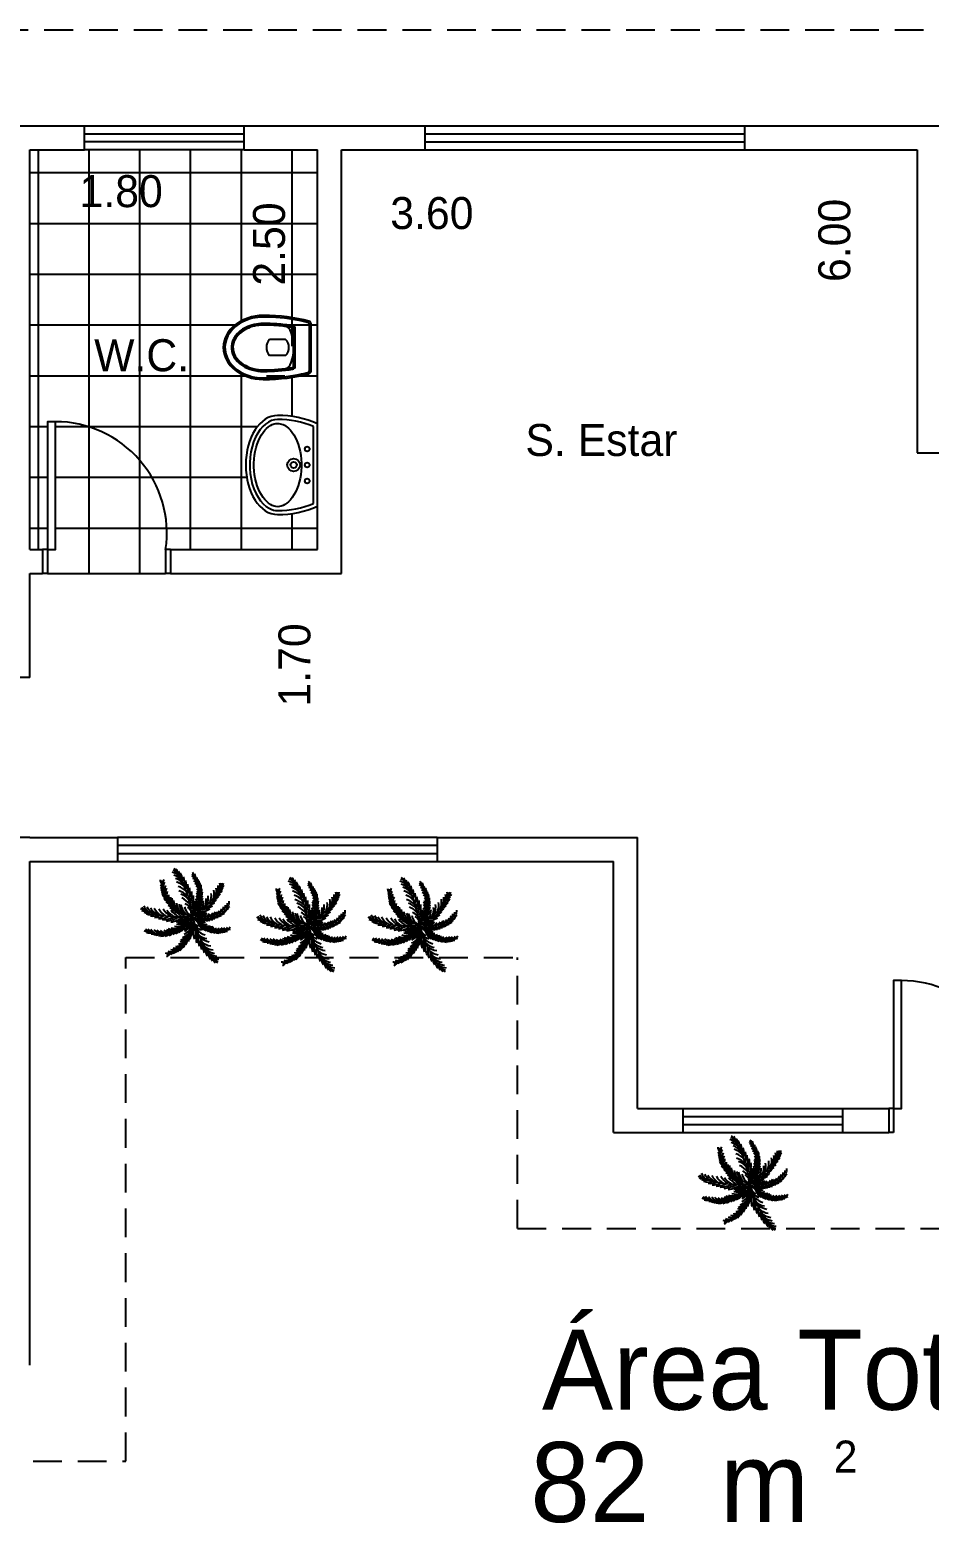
# Model space of a CAD drawing. Extents: x 0 to 18.2, y -0.8 to 9.
# Drawn here: x 3.9 to 9.53, y -0.39 to 8.95 of the extents above; entities that cross this region are included whole.
import ezdxf

# ---------------------------------------------------------------- set-up
doc = ezdxf.new("R2010")
doc.units = 0
doc.linetypes.add('ACAD_ISO02W100', pattern=[15, 12, -3])
doc.layers.get('0').update_dxf_attribs({"linetype": 'CONTINUOUS'})
doc.layers.get('DEFPOINTS').update_dxf_attribs({"linetype": 'CONTINUOUS'})
for name, color, linetype in [('BLOCO', 5, 'CONTINUOUS'), ('BLOCOS', 5, 'CONTINUOUS'), ('HACHURA', 1, 'CONTINUOUS'), ('PAREDE', 7, 'CONTINUOUS'), ('PONTILHADO', 8, 'ACAD_ISO02W100'), ('VEGETACAO', 3, 'CONTINUOUS')]:
    doc.layers.add(name, color=color, linetype=linetype)
doc.styles.add('PADRÃO', font='', dxfattribs={"height": 0.2})
doc.styles.get('PADRÃO').set_extended_font_data('AvantGarde Bk BT')
doc.dimstyles.new('PADRÃOS', dxfattribs={"dimtxt": 0.15, "dimasz": 0.1, "dimexe": 1.25, "dimexo": 0.625, "dimgap": 0.1, "dimtad": 0, "dimjust": 1, "dimzin": 1, "dimdsep": 46, "dimtxsty": 'PADRÃO', "dimcen": 2.5, "dimse1": 1, "dimse2": 1, "dimsd1": 1, "dimsd2": 1, "dimclrt": 1, "dimadec": 0, "dimazin": 0, "dimtfac": 1, "dimtdec": 4, "dimtmove": 0, "dimatfit": 3, "dimfxl": 1, "dimtolj": 1, "dimtzin": 0, "dimarcsym": 0})

# ---------------------------------------------------------------- blocks, each defined once
blk = doc.blocks.new('P80E15')
at = {"layer": 'BLOCO', "ltscale": 0.015}
for p, q in [((0.03000000000000114, 0.1500000000000057), (0, 0.1500000000000057)), ((0, 0.1500000000000057), (0, 0)), ((0.03000000000000114, 0.1500000000000057), (0.03000000000000114, 0)), ((0.8000000000000114, 0.1500000000000341), (0.7700000000000102, 0.1500000000000341)), ((0.7700000000000102, 0.1500000000000057), (0.7700000000000102, 0)), ((0.8000000000000114, 0.1500000000000057), (0.8000000000000114, 0)), ((0.03000000000000114, 2.842170943040401e-14), (0, 0)), ((0.8000000000000114, 2.842170943040401e-14), (0.7700000000000102, 5.684341886080801e-14))]:
    blk.add_line(p, q, dxfattribs=at)
at = {"layer": 'BLOCO'}
blk.add_lwpolyline([(0.03000000000000114, 0.1500000000000057), (0.0800000000000125, 0.1500000000000057), (0.0800000000000125, 0.950000000000017), (0.03000000000000114, 0.950000000000017)], close=True, dxfattribs=at)
at = {"layer": 'BLOCO', "ltscale": 0.015}
blk.add_arc((0.0800000000000125, 0.2524375000000134), 0.6975625000000036, 351.555539587714, 90.00000000000041, dxfattribs=at)
blk = doc.blocks.new('VASOSAN')
at = {"layer": 'BLOCOS'}
for p, q in [((-0.04999870165021036, 0.1999637913173729), (-0.04999870165021036, 0.300036208682684)), ((0.05000129834978395, 0.2000000000000171), (0.05000129834978395, 0.3000000000000398)), ((-0.1156907586723577, 0.1400000000000148), (0.1156608751354042, 0.1400000000000148)), ((-0.1156899891503542, 0.1500000000000057), (0.1156563640565906, 0.1500000000000057)), ((-0.1449592708755176, 0.04000000000002046), (0.1449618675667352, 0.04000000000002046)), ((-0.144958964094414, 0.05000000000001137), (0.144958964094414, 0.05000000000001137))]:
    blk.add_line(p, q, dxfattribs=at)
for centre, radius, start, end in [((-1.681254687468936e-05, 0.2500000000000284), 0.07072348561596478, 44.98962509969003, 134.9688828081831), ((-1.681254687468936e-05, 0.2500000000000284), 0.07072348561596478, 225.0311171918169, 315.01037490031), ((-0.1156907586724003, 0.1599999999999966), 0.02, 189.3867869031125, 270.0000000001221), ((-0.1156899891503826, 0.1599999999999113), 0.01, 189.3843767903272, 270.0000000002443), ((0.1156563640566048, 0.1599999999999397), 0.01, 269.9999999999185, 350.5758748885445), ((0.1156608751354185, 0.1600000000000534), 0.02, 269.9999999999593, 350.5771305827586), ((-0.1449592708755176, 0.06000000000784667), 0.02, 195.5363314444965, 269.9999999879495), ((-0.1449589640944282, 0.0600000000000307), 0.01, 195.5346797106506, 270), ((0.1449589640941156, 0.06000000000059913), 0.01, 270.0000000017912, 344.483103753554), ((0.1449618675666784, 0.06000000000008754), 0.02, 270.0000000001221, 344.463668535786)]:
    blk.add_arc(centre, radius, start, end, dxfattribs=at)
for centre, major_axis, ratio, start_param, end_param in [((1.298349786793551e-06, 0.3400000000000034), (0, 0.25), 0.8000000000000114, 4.71238898038469, 7.853981633974483), ((1.298349786793551e-06, 0.3400000000000034), (0, 0.5), 0.4000000000000057, 1.570796326794897, 2.178171401941273), ((1.298349786793551e-06, 0.3400000000000034), (0, 0.5), 0.4000000000000057, 4.10501390519934, 4.71238898038469), ((3.162615456631102e-06, 0.2000000000000171), (-0.1315416254084454, 0), 0.380107846735427, 0, 3.141592653589793)]:
    blk.add_ellipse(centre, major_axis=major_axis, ratio=ratio, start_param=start_param, end_param=end_param, dxfattribs=at)
for points, knots in [([(0.1900012983497845, 0.3400000000000034), (0.1900012983497845, 0.3848761319792686), (0.1797393390216371, 0.4296688513161939), (0.1275724019719462, 0.5345347987748141), (0.06728061332151469, 0.5774883381547511), (-0.05557463358574921, 0.5822833263597715), (-0.1176873313140447, 0.5442092108278018), (-0.1772271428546759, 0.4396819034496957), (-0.1899987016502109, 0.3899119131999385), (-0.1899987016502109, 0.3400000000000034)], [4.71238898038469, 4.71238898038469, 4.71238898038469, 4.71238898038469, 5.268704666077937, 5.268704666077937, 6.251971787216637, 6.251971787216637, 7.235238908355337, 7.235238908355337, 7.853981633974483, 7.853981633974483, 7.853981633974483, 7.853981633974483]), ([(0.1500012983497925, 0.3400000000000034), (0.1500012983497925, 0.3788440209133057), (0.1410350669412708, 0.4175642631073231), (0.09785548235792874, 0.5046356523495774), (0.05186252916044509, 0.5365242863162791), (-0.035906470330346, 0.5428969122828846), (-0.08268716521656927, 0.5186239494114204), (-0.136675398657502, 0.4336095243094746), (-0.1499987016502189, 0.3869668551708401), (-0.1499987016502189, 0.3400000000000034)], [4.71238898038469, 4.71238898038469, 4.71238898038469, 4.71238898038469, 5.267303564860582, 5.267303564860582, 6.225165062483076, 6.225165062483076, 7.18302656010557, 7.18302656010557, 7.853981633974483, 7.853981633974483, 7.853981633974483, 7.853981633974483]), ([(0.1400012983497874, 0.3400000000000034), (0.1400012983497874, 0.3772837390730786), (0.1313244408788421, 0.4146147677288923), (0.08614040026922964, 0.5057958350239744), (0.03502463044166859, 0.5349710805647021), (-0.04931088296146413, 0.5246485128546965), (-0.08846614740087944, 0.4978919085569657), (-0.1301770436703151, 0.4186244413023701), (-0.139998701650228, 0.3793231752999873), (-0.139998701650228, 0.3400000000000034)], [4.71238898038469, 4.71238898038469, 4.71238898038469, 4.71238898038469, 5.266984672173268, 5.266984672173268, 6.376176055750425, 6.376176055750425, 7.268653195712185, 7.268653195712185, 7.853981633974483, 7.853981633974483, 7.853981633974483, 7.853981633974483]), ([(-0.1899987016502109, 0.3400000000000034), (-0.1899987016502109, 0.2628456380244302), (-0.1826597402104682, 0.1857481592563204), (-0.1646350625580055, 0.0962993025843275), (-0.1598779088782436, 0.07633152029333701), (-0.1545936493339752, 0.05732178411361133)], [1.570796326794897, 1.570796326794897, 1.570796326794897, 1.570796326794897, 2.037455774227855, 2.037455774227855, 2.178171373096618, 2.178171373096618, 2.178171373096618, 2.178171373096618]), ([(0.1255213970934932, 0.158362586435743), (0.1304959230626253, 0.1883329397418549), (0.1342856674288981, 0.2197754344096836), (0.1388984311594896, 0.280892952358073), (0.1400012983497874, 0.3104504303007616), (0.1400012983497874, 0.3400000000000034)], [4.319424209334854, 4.319424209334854, 4.319424209334854, 4.319424209334854, 4.526146784234752, 4.526146784234752, 4.71238898038469, 4.71238898038469, 4.71238898038469, 4.71238898038469]), ([(0.1353910129756457, 0.1567256052765629), (0.1406375926198677, 0.1883393074453181), (0.1445703338030171, 0.2215366219332111), (0.1489940345178695, 0.2833246268364178), (0.1500012983497925, 0.3116621455754114), (0.1500012983497925, 0.3400000000000034)], [4.319414935773391, 4.319414935773391, 4.319414935773391, 4.319414935773391, 4.53527739023095, 4.53527739023095, 4.71238898038469, 4.71238898038469, 4.71238898038469, 4.71238898038469]), ([(0.1545944801337669, 0.0573247746568768), (0.1714080019636555, 0.1178830224408784), (0.1827947395838834, 0.188231392050767), (0.1891612343353728, 0.2873542333339003), (0.1900012983497845, 0.3136769834079587), (0.1900012983497845, 0.3400000000000034)], [4.105016649121983, 4.105016649121983, 4.105016649121983, 4.105016649121983, 4.553177186481221, 4.553177186481221, 4.71238898038469, 4.71238898038469, 4.71238898038469, 4.71238898038469])]:
    blk.add_open_spline(points, degree=3, knots=knots, dxfattribs=at)
for points in [[(-0.1499987016502189, 0.3400000000000034), (-0.1499987016502189, 0.2771333061211863), (-0.1449377691834997, 0.2142947379843179), (-0.1354229546785177, 0.1567380311504962)], [(-0.1399987016502138, 0.3400000000000034), (-0.1399987016502138, 0.2776703725988909), (-0.1349701841103865, 0.2153313553609451), (-0.1255561557510418, 0.1583694305881238)]]:
    blk.add_open_spline(points, degree=3, dxfattribs=at)
blk = doc.blocks.new('LAVAT')
at = {"layer": 'BLOCOS'}
for p, q in [((-0.2573623180961135, 0), (0.2573623180960993, 0)), ((-0.2410322495695425, 0.02500000000000568), (0.2410322495695283, 0.02500000000000568))]:
    blk.add_line(p, q, dxfattribs=at)
for centre, radius in [((-2.842170943040401e-14, 0.1500000000000057), 0.04), ((-2.842170943040401e-14, 0.1500000000000057), 0.02), ((-0.09999999999999432, 0.06499999999999773), 0.015), ((0, 0.06499999999999773), 0.015), ((0.09999999999999432, 0.06499999999999773), 0.015)]:
    blk.add_circle(centre, radius, dxfattribs=at)
for centre, radius, start, end in [((0.3099999999999739, 0.25), 0.6200000000000045, 180, 203.779994731564), ((0.3099999999999739, 0.25), 0.5951987399818819, 180.0000000000055, 202.2113997706397), ((-0.3099999999999739, 0.25), 0.5951987399818819, 337.7886002293573, 359.9999999999946), ((-0.3099999999999739, 0.25), 0.6200000000000045, 336.2200052684331, 7.016477563892661e-15)]:
    blk.add_arc(centre, radius, start, end, dxfattribs=at)
blk.add_ellipse((-2.842170943040401e-14, 0.25), major_axis=(0.3100000000000023, 0), ratio=0.645161290322576, start_param=0, end_param=3.141592653589793, dxfattribs=at)
for points, knots in [([(0.2849999999999824, 0.2500000000000284), (0.2849999999999682, 0.300317964642403), (0.2452497040517159, 0.3541887687748044), (0.1008916727811169, 0.4227595909021034), (3.167234224576987e-05, 0.4339558931305021), (-0.1743068501371283, 0.3989778962069579), (-0.2442601782461509, 0.3532994974840165), (-0.2803506487652356, 0.2860131679577762), (-0.2851229441039038, 0.2679846562883483), (-0.285198739981908, 0.2499999999999716)], [0, 0, 0, 0, 0.9361481793933827, 0.9361481793933827, 1.872296358786765, 1.872296358786765, 2.808444538180148, 2.808444538180148, 3.13938546545754, 3.13938546545754, 3.13938546545754, 3.13938546545754]), ([(0.2599999999999625, 0.2500000000000284), (0.2599999999999625, 0.2784978981889878), (0.242078010852012, 0.3126567214920613), (0.1643569005752425, 0.3704649949829673), (0.1030052039381815, 0.3920693254798095), (-0.02877373062847255, 0.4037223597623836), (-0.0976825814684048, 0.3936467971219031), (-0.2034406750199054, 0.3477822861136133), (-0.2396263539294523, 0.3143366745038918), (-0.2661732608932681, 0.2526194074667387), (-0.2627272874450739, 0.2240541362115209), (-0.2158391141528142, 0.162032776211305), (-0.168127663237712, 0.1314918993692231), (-0.04805875393354597, 0.09792981637818343), (0.02266607553652022, 0.095757041570522), (0.1477154277714732, 0.1225128520000851), (0.2007272141554637, 0.1503951910720218), (0.2508407150234859, 0.2045307616155014), (0.2599999999999767, 0.2286312563089723), (0.2599999999999625, 0.2500000000000284)], [0, 0, 0, 0, 0.718091798041799, 0.718091798041799, 1.436183596083598, 1.436183596083598, 2.154275394125397, 2.154275394125397, 2.872367192167196, 2.872367192167196, 3.590458990208995, 3.590458990208995, 4.308550788250794, 4.308550788250794, 5.026642586292593, 5.026642586292593, 5.744734384334392, 5.744734384334392, 6.283185307179586, 6.283185307179586, 6.283185307179586, 6.283185307179586])]:
    blk.add_open_spline(points, degree=3, knots=knots, dxfattribs=at)
blk = doc.blocks.new('WC')
at = {"layer": 'HACHURA', "ltscale": 0.015, "style": 'PADRÃO'}
blk.add_text('W.C.', height=0.2, dxfattribs=at).set_placement((-0.137135439593294, -0.09586776615662984))
blk = doc.blocks.new('ESTAR')
at = {"layer": 'HACHURA', "ltscale": 0.015, "style": 'PADRÃO'}
blk.add_text('S. Estar', height=0.2, dxfattribs=at).set_placement((-0.425116371214699, -0.06847717339962855))
blk = doc.blocks.new('*D14')
at = {"layer": 'DEFPOINTS', "color": 0, "linetype": 'ByBlock', "ltscale": 0.015}
for p in [(145.7243606179922, 152.8603041413802), (149.3243606179922, 152.8603041413802), (149.3243606179922, 152.4633312963074)]:
    blk.add_point(p, dxfattribs=at)
at = {"color": 1, "linetype": 'ByBlock', "ltscale": 0.015, "insert": (146.28905842019, 152.4633312963074), "char_height": 0.2, "attachment_point": 5, "style": 'PADRÃO'}
blk.add_mtext('\\A1;3.60', dxfattribs=at)
blk = doc.blocks.new('*D15')
at = {"layer": 'DEFPOINTS', "color": 0, "linetype": 'ByBlock', "ltscale": 0.015}
for p in [(149.3243606179922, 152.8603041413802), (148.8074578261126, 146.8654292317717), (149.1467762067441, 146.8654292317717)]:
    blk.add_point(p, dxfattribs=at)
at = {"color": 1, "linetype": 'ByBlock', "ltscale": 0.015, "insert": (148.8074578261126, 152.2938893062153), "char_height": 0.2, "attachment_point": 5, "rotation": 90, "style": 'PADRÃO'}
blk.add_mtext('\\A1;6.00', dxfattribs=at)
blk = doc.blocks.new('*D16')
at = {"layer": 'DEFPOINTS', "color": 0, "linetype": 'ByBlock', "ltscale": 0.015}
for p in [(152.4743606179922, 150.9654292317717), (145.7243606179922, 150.6815376248504), (145.7243606179922, 150.2103041413802)]:
    blk.add_point(p, dxfattribs=at)
at = {"color": 1, "linetype": 'ByBlock', "ltscale": 0.015, "insert": (151.90780842019, 150.6815376248504), "char_height": 0.2, "attachment_point": 5, "style": 'PADRÃO'}
blk.add_mtext('\\A1;6.75', dxfattribs=at)
blk = doc.blocks.new('*D17')
at = {"layer": 'DEFPOINTS', "color": 0, "linetype": 'ByBlock', "ltscale": 0.015}
for p in [(145.7243606179922, 150.2103041413802), (145.4306219390126, 148.5103041413801), (146.3221345363609, 148.5103041413801)]:
    blk.add_point(p, dxfattribs=at)
at = {"color": 1, "linetype": 'ByBlock', "ltscale": 0.015, "insert": (145.4306219390126, 149.6390816139076), "char_height": 0.2, "attachment_point": 5, "rotation": 90, "style": 'PADRÃO'}
blk.add_mtext('\\A1;1.70', dxfattribs=at)
blk = doc.blocks.new('*D20')
at = {"layer": 'DEFPOINTS', "color": 0, "linetype": 'ByBlock', "ltscale": 0.015}
for p in [(143.7743606179922, 152.8603041413802), (145.5743606179922, 152.8603041413802), (145.5743606179922, 152.600367932441)]:
    blk.add_point(p, dxfattribs=at)
at = {"color": 1, "linetype": 'ByBlock', "ltscale": 0.015, "insert": (144.3455831454647, 152.600367932441), "char_height": 0.2, "attachment_point": 5, "style": 'PADRÃO'}
blk.add_mtext('\\A1;1.80', dxfattribs=at)
blk = doc.blocks.new('*D21')
at = {"layer": 'DEFPOINTS', "color": 0, "linetype": 'ByBlock', "ltscale": 0.015}
for p in [(145.5743606179922, 152.8603041413802), (145.2714974047726, 150.3603041413802), (145.5743606179922, 150.3603041413802)]:
    blk.add_point(p, dxfattribs=at)
at = {"color": 1, "linetype": 'ByBlock', "ltscale": 0.015, "insert": (145.2714974047726, 152.2712244710505), "char_height": 0.2, "attachment_point": 5, "rotation": 90, "style": 'PADRÃO'}
blk.add_mtext('\\A1;2.50', dxfattribs=at)
blk = doc.blocks.new('*D24')
at = {"layer": 'DEFPOINTS', "color": 0, "linetype": 'ByBlock', "ltscale": 0.015}
for p in [(147.574360617992, 147.2239188910219), (147.574360617992, 146.8654292317717), (152.4538774425386, 146.8654292317717)]:
    blk.add_point(p, dxfattribs=at)
at = {"color": 1, "linetype": 'ByBlock', "ltscale": 0.015, "insert": (151.8895917282529, 147.2239188910219), "char_height": 0.2, "attachment_point": 5, "style": 'PADRÃO'}
blk.add_mtext('\\A1;4.88', dxfattribs=at)
blk = doc.blocks.new('COQUEIRO')
at = {"layer": 'VEGETACAO', "color": 3, "linetype": 'Continuous'}
blk.add_circle((0.04883211018758438, -0.1620300166650743), 0.009534254572329034, dxfattribs=at)
for centre, radius, start, end in [((-0.2591513023523628, 0.4815757376624283), 0.08918671365068746, 38.10062950818708, 73.55212492303362), ((-0.2841852408159706, 0.5118686947262212), 0.09562156997871912, 18.00467385581992, 51.19332734190737), ((-0.2845083389846348, 0.5128443909520932), 0.1110546992746349, 0.6625682080991496, 37.53141425300961), ((-0.2733695923895691, 0.4581182362043172), 0.1255305275127082, 185.1349449317238, 217.5258819229385), ((-0.2090492703468154, 0.4481160352073097), 0.1925444628439385, 198.1279775351032, 215.9464254303055), ((0.09396941381100454, 0.46349413918119), 0.4761165622014739, 182.966775972904, 259.2215796418998), ((-0.2150305028241402, 0.363383082283061), 0.1597586911227131, 147.451125019892, 171.1194915065101), ((-0.2354688073144171, 0.3333367512801892), 0.131203275473266, 143.0350989563252, 174.9902108447292), ((-0.2303098885485522, 0.3087805046796781), 0.1195382632464815, 146.9211398537625, 187.0150522419626), ((-0.2990069568350489, 0.3314659357569276), 0.21493089141796, 52.66291008750469, 75.78172621383375), ((-0.2965824267310122, 0.2666994103710643), 0.2457785115588357, 51.48217780651772, 73.93665760124978), ((-0.2629671195492502, 0.2781173833080608), 0.1940433416558446, 39.16249641293076, 73.12992841238737), ((-1.16752276250026, -0.1007026902499213), 1.167642340266159, 3.583450499292923, 33.67936677608967), ((-0.2704439165617156, 0.1703378409720564), 0.2598953285918711, 46.86086910506679, 72.97935821106569), ((-0.2535404710656817, 0.491646787172666), 0.104953262736619, 349.124998871366, 34.47980781475965), ((-0.267481508665588, 0.4438865068114062), 0.1491116937629963, 349.0828542607415, 34.11358921734301), ((-0.2979667905966306, 0.4095030526604866), 0.2038428167275608, 347.9477961351798, 21.00056632835507), ((-0.3323001749898165, 0.3727457305361348), 0.2612791928753549, 347.477097170258, 14.0082110079255), ((-0.32241068946343, 0.3333118774467643), 0.2755903367261464, 343.6235840503575, 11.74846255277715), ((0.7413426363891791, 1.469901461865295), 1.208478994181311, 231.9860707724936, 234.0506761213819), ((-0.04787651026563644, 0.3612609836722989), 0.1389206009762723, 46.92087029574611, 70.58923678236422), ((-0.31313847706849, 0.2642473531767031), 0.4140144019143251, 318.8187821603565, 35.07358582935218), ((-0.05466535554206153, 0.4696046712768585), 0.08940871770666214, 12.93374384380474, 47.46008499971289), ((-0.01777931151275958, 0.3516354394559151), 0.1140898047593618, 43.05015095752705, 75.00526284593107), ((-0.0081541657062143, 0.332053750710319), 0.1039463158665057, 31.02530956029359, 71.11922194849373), ((-0.05868593797712229, 0.4574007406790663), 0.1091569804458332, 0.5144798793177185, 32.90541687053246), ((-0.00892064507671897, 0.2962038976464179), 0.1130247489805709, 28.27713498775289, 66.76408061635362), ((-0.09737609144541715, 0.4160853132863345), 0.1674299676903813, 2.093936371950821, 19.91238426715303), ((0.02259018497208309, 0.4168545844412286), 0.06195008488968961, 335.9017531950281, 29.97291069614161), ((-0.02296819838425357, 0.3887756994203677), 0.1171683841783036, 343.087592942477, 17.28367533510898), ((0.01085877628340803, 0.3675227002319197), 0.09618628827427275, 332.731957817626, 19.96023849795439), ((-0.05130080053961983, 0.3495670839045069), 0.1679903606179867, 333.0523948482003, 10.22995275392844), ((0.1161432142111156, 0.3347257052290082), 0.2137204448337702, 348.056118682736, 10.51059847746805), ((0.1655691511076274, 0.3618055797222333), 0.1868964273199652, 349.236850963723, 12.35566709005208), ((0.3122676083844542, 0.421086561413663), 0.09656930371707387, 297.2365090843174, 334.1053551292348), ((0.2978138401654409, 0.3892027620179199), 0.07755366404407606, 334.6745703844096, 10.12606579925188), ((0.3116344929118444, 0.4204557393451616), 0.08314919128584272, 314.5786147320381, 347.7672682181257), ((-0.3182494759586714, 0.363798804703432), 0.07124259762314304, 188.0674511061146, 242.1386086072296), ((-0.2570885673430521, 0.3706522808682955), 0.1347436418050492, 200.7566864671472, 234.9527688597792), ((-0.2726651966444447, 0.3274317066536163), 0.1106142315154136, 198.0801233043018, 245.3084039846302), ((-0.2036422080903204, 0.3552183802575293), 0.1931889147106846, 207.8104090483278, 244.987966954056), ((-0.1664254359636654, 0.3621859609180582), 0.2371512294657189, 218.3341111856188, 247.2059292475152), ((-0.2042107190234628, 0.2768539776250059), 0.1299784613276565, 151.2762811859027, 189.7632268145033), ((-0.1488877831081563, 0.259632549031874), 0.1676804845412055, 166.1343254950545, 195.059947457768), ((-0.1284792881819836, 0.2376951679767068), 0.1659189049732646, 172.7380762622264, 203.0098116322509), ((-0.01484097904814341, 0.230650938479787), 0.2549108691091377, 180.5332152016707, 200.9944764799708), ((0.05188689164887172, 0.2390562662960996), 0.3049759055816325, 184.3338950699927, 203.7586873671324), ((-0.2191264160601758, 0.1843921906493868), 0.1850569335288676, 37.83107843026765, 75.04962835430943), ((-0.2631081993468225, 0.02216952869702382), 0.3041429385525204, 46.49379809426626, 70.64562847792507), ((-0.1900017865411368, 0.09216026624525497), 0.1814675983781475, 33.55015798989964, 73.07844098069964), ((-0.2528608363254303, -0.04099168249869578), 0.2889995544692544, 38.77469001539302, 63.7186173260026), ((-0.4400875445909289, 0.2768762952542367), 0.4150411928447608, 346.7496829229179, 9.447416817831682), ((-0.4682279090990402, 0.2693042739179639), 0.4662998293500211, 342.5955982758788, 3.647918913014595), ((-0.3445942154076445, 0.2244388740193948), 0.3634482762647658, 335.5765485014938, 3.990408277498095), ((-0.5083838731291319, 0.8691379470596381), 1.015341165448834, 300.1573913755112, 330.253307652308), ((-0.0515503320051689, 0.1355139351478591), 0.1237654596857602, 350.5918811066848, 35.28855728649211), ((-0.03758059004288405, 0.2547655490435226), 0.1458091169923527, 22.98041434448781, 51.90603630720172), ((-0.1640554108006338, 0.1330907158454586), 0.2651964396362022, 14.28167443512174, 33.70646673226349), ((-0.07438268720349406, 0.1544996480716812), 0.1605404711819739, 0.7498653825188025, 35.15916782869866), ((-0.03980240185351924, 0.2288060502615217), 0.144277308672404, 15.03055017000438, 45.30228554002982), ((-0.1138529517980853, 0.1630898191913595), 0.2216616253122936, 17.04588532228525, 37.50714660058549), ((-0.08715874891564646, 0.2896270765929607), 0.2341601750401111, 312.2403609866375, 341.2163651912117), ((-0.1097745863391975, 0.3259388824986225), 0.2566123592630572, 320.045450325439, 341.6769582999671), ((-0.01314906003171323, 0.2947890099619919), 0.1441514089909303, 317.5655117712288, 358.3889257383026), ((-0.08052219719193765, 0.3343965784124201), 0.2062184604049729, 330.8344325547409, 359.7062506166375), ((0.02186378609478545, 0.1839415965608815), 0.1577979116331717, 330.1240988661179, 9.652381856917902), ((-0.0610067253810751, 0.2135700905390188), 0.2644721204804525, 343.0677389704845, 7.219569354143373), ((0.1579006443297661, 0.3807247945411909), 0.2396437710662143, 280.1975249265757, 308.3224034289954), ((0.08226323694244009, 0.2424702999063904), 0.1609190726337979, 334.4050193064913, 11.62356923052775), ((0.1847214174472871, 0.4037557213863003), 0.2271992981524825, 284.0510380464763, 310.5821518841437), ((0.05137052185433255, 0.2769128737601854), 0.2259959379059749, 343.434809981285, 9.553299087283996), ((0.2266634332590076, 0.3913532388414858), 0.1772546232413572, 284.521737011398, 317.5745072045734), ((0.1380994231060289, 0.313024614140911), 0.1687333405702996, 335.7364372891507, 9.703869288605684), ((0.2652623664124025, 0.3810199954048095), 0.1296623424026055, 285.6567951369598, 330.6875300935613), ((0.3078287447363355, 0.3887568638659182), 0.09126370672749479, 285.6989397475842, 331.0537486909779), ((-0.5825927293487663, 0.1622294883556457), 0.09562156997871912, 230.2730935841306, 263.4617470702181), ((-0.5836131818716179, 0.1623521757649193), 0.1110546992746349, 243.9350066730283, 280.8038527179388), ((-0.547927791179232, 0.1437172387794696), 0.08918671365068746, 207.9142960030044, 243.3657914178509), ((-0.4087370229670935, 0.2126182973117317), 0.21493089141796, 205.6846947121926, 228.8035108385332), ((-0.1578492706657268, 1.149712082234092), 1.167642340266159, 247.7870541499483, 277.882970426745), ((-0.5566824390771057, 0.1362163317576695), 0.104953262736619, 246.9866131112783, 292.341422054672), ((-0.5126467771073404, 0.1593735635532276), 0.1491116937629963, 247.3528317086949, 292.3835666652964), ((-0.3447811670483087, 0.2231173282421572), 0.2457785115588357, 207.5297633247881, 229.9842431195203), ((-0.3492887450524957, 0.1879031162894442), 0.1940433416558446, 208.3364925136505, 242.3039245131072), ((-0.4850098482370111, 0.1960856119349224), 0.2038428167275608, 260.4658545976829, 293.5186247908582), ((-0.2451466731527798, 0.2166565699977987), 0.2598953285918711, 208.4870627149723, 234.6055518209712), ((-0.2487189267107563, 0.1635693812692871), 0.1850569335288676, 206.4167925717073, 243.6353424957703), ((-0.09847730243499164, 0.2389221758224132), 0.3041429385525204, 210.8207924481129, 234.9726228317718), ((-0.1993783283963051, 0.2785689565110054), 0.1657741203395699, 219.6514360639536, 260.4748500310274), ((-0.47602017218132, -0.04629620010899416), 0.4761165622014739, 289.6767243478291, 5.931528016824905), ((-0.1525380343743716, 0.1533611555033509), 0.1814675983781475, 208.3879799453383, 247.9162629361384), ((-0.1339376186355334, 0.3752553858706911), 0.2951042131525158, 236.3634035022893, 257.9949114768173), ((-0.1286887640607102, 0.3263406088939185), 0.2692842012961277, 236.8239966110445, 265.8000008156187), ((-0.0345395917290201, 0.2414353806056475), 0.2889995544692544, 217.7478036000354, 242.691730910645), ((-0.1174453883935325, 0.3138942766255504), 0.2754056617636556, 242.0965623962342, 270.9498009994334), ((-0.04450231074677724, 0.1949001459625102), 0.18462154185927, 182.8811939735576, 217.2904964197375), ((-0.04482453865032276, 0.5259020811940722), 0.510466232154438, 249.9962943474831, 268.3797262429742), ((-0.05172767593248118, 0.1615244082488552), 0.1423302786386242, 182.7518045157641, 227.4484806955715), ((0.05075451255647501, 0.2414335658430851), 0.3121011485396846, 220.1991117119653, 235.6262444771642), ((0.08885967061186939, 0.1947306358361836), 0.2562824221900242, 192.2085583250005, 217.6751360032528), ((0.1121827321916928, 0.197127228093013), 0.2590386131583442, 193.5623834342198, 222.6919600202115), ((-0.0327760467978262, 0.1269703399220354), 0.1474884404822185, 227.1388357726381, 254.0555366875753), ((0.06858336291588962, 0.1422395185638727), 0.1670096281125572, 191.491783210208, 237.4537861211284), ((-0.2359031357122685, -0.1245830733178046), 0.3121011485396846, 45.84017644887376, 61.26730921407274), ((-0.1403297785635029, -0.01996511196503903), 0.1474884404822185, 27.41088423846263, 54.32758515339996), ((-0.2729172670910511, 0.1763507895427558), 0.3016322525645709, 331.7283845727767, 1.229779129421799), ((-0.2860261122407888, 0.1353614565071091), 0.3164390317127545, 332.7885030246059, 358.0295547068819), ((0.3503848202325575, 0.2205411588413249), 0.4140144019143251, 212.1088337854314, 288.3636374544271), ((0.01810779655020589, 0.2754252997120368), 0.2751643754023952, 269.3624439008241, 294.6034955831002), ((-0.1828817118694328, 0.07206669151056744), 0.2252509679637776, 355.3484017820447, 24.47797836803445), ((-0.2515262114415844, 0.3813588012490037), 0.4438836801342939, 309.660635559282, 328.0440674547731), ((-0.165624735275065, 0.08292282475719404), 0.2228542801652384, 0.365225799003377, 25.83180347724923), ((0.03131261546712416, 0.1279197720153071), 0.1452257635761367, 272.5175741020759, 318.4795770129963), ((0.05508466812009694, 0.2811754538312634), 0.2622889152735399, 268.302325448995, 297.80372000564), ((-0.08818952108331324, 0.2750785582322841), 0.2394831841423092, 307.0905608028229, 335.9437994060235), ((-0.04601387962522629, 0.1016945526504607), 0.1282508178106248, 323.984825114681, 350.9015260296182), ((0.009452352853523749, 0.1892189890650435), 0.2252509679637776, 287.2794002029927, 316.4089767889845), ((0.06460040793836619, 0.3556251543563285), 0.3160419793606659, 272.1504893777101, 300.5643491537163), ((-0.1645537546977618, 0.1353255825523725), 0.2713923030779867, 342.414117325092, 357.8412500902909), ((0.02596817784936611, 0.1772654793313357), 0.2228542801652384, 292.2962242199514, 317.7628018982038), ((0.05139857735319886, 0.4692281110204881), 0.4054781124782792, 279.1695391520971, 300.2218597892328), ((-0.1061411074435394, 0.1810308504072005), 0.2513039604080473, 335.3486308916137, 0.2925582022209083), ((0.1173591127195568, 0.09108838610431391), 0.1237654596857602, 282.5228795276328, 327.2195557074401), ((0.06823401639031523, 0.4502888130663543), 0.3609053850824007, 283.3236237991361, 306.02135769405), ((0.1264432619421374, 0.1193594308679984), 0.1605404711819739, 292.6808638034668, 327.0901662496467), ((0.07309176205756707, 0.194546911185288), 0.2651964396362022, 306.2126728560698, 325.6374651532115), ((0.1196700618279838, 0.1591817435487748), 0.2216616253122936, 308.9768837432333, 329.4381450215336), ((0.2910287852479971, 0.1922443034209103), 0.2062184604049729, 262.7654309756891, 291.6372490375855), ((0.2082878117523226, 0.1150342479062552), 0.144277308672404, 306.9615485909524, 337.2332839609782), ((0.3160153577982872, 0.1708035606309188), 0.1679903606179867, 264.9833932691483, 302.1609511748765), ((0.2331985576686879, 0.1226688246872421), 0.1458091169923527, 314.9114127654364, 343.8370347281497), ((0.355887566115344, 0.1198484416296175), 0.09618628827427275, 264.6629562385741, 311.8912369189024), ((0.2823423866413268, 0.1115596728606398), 0.1130247489805709, 320.2081334087009, 358.6950790373016), ((0.3629685506576781, 0.1591652808665494), 0.1171683841783036, 275.0185913634251, 309.214673756057), ((0.3158842129609187, 0.1242382115175538), 0.1039463158665057, 322.9563079812417, 3.05022036944175), ((0.406031075536065, 0.1273909354105704), 0.06195008488968961, 267.8327516159746, 321.9039091170896), ((0.3605113034065059, 0.2383884561074829), 0.1674299676903813, 294.0249347928988, 311.843382688101), ((0.3304539666183874, 0.1404803863807693), 0.1140898047593618, 334.9811493784783, 6.936261266879096), ((0.3281419577695406, 0.1719946226766815), 0.1389206009762723, 338.8518687166942, 2.520235203312234), ((-1.39451288854139, -1.3002257873781), 1.389750843308508, 52.05868725992637, 54.12329260881464), ((-0.398930227660264, 0.2495263101879139), 0.4761165622014739, 251.035777551956, 327.2905812209517), ((-0.4214720645013639, -0.07450306777898774), 0.1597586911227131, 215.520126598944, 239.1884930855621), ((-0.4012335530147038, -0.1046843359759286), 0.131203275473266, 211.1041005353772, 243.0592124237812), ((-0.3765275327598356, -0.1090702512856545), 0.1195382632464815, 214.9901414328145, 255.0840538210146), ((-0.4558114086670582, 0.237040869720996), 0.2612791928753549, 267.4582099181125, 293.98932375578), ((-0.337163619202796, -0.09678399517789771), 0.1299784613276565, 219.3452827649546, 257.8322283935553), ((-0.4151986344747254, 0.2351879623156243), 0.2755903367261464, 269.7179583732609, 297.8428368756805), ((-0.383282834376109, 0.3617351822541615), 0.4150411928447608, 272.0190041082062, 294.7167380031201), ((-0.272553653189787, -0.04115833309493055), 0.1659189049732646, 240.8070778412784, 271.0788132113038), ((-0.3814560645169163, 0.3908191732740995), 0.4662998293500211, 277.8185020130234, 298.8708226501591), ((-0.2235764449957767, 0.06162551558530893), 0.2549108691091377, 248.6022167807227, 269.063478059023), ((-0.2064513424874459, 0.1266638821664081), 0.3049759055816325, 252.4028966490447, 271.8276889461865), ((-0.336949644305454, -0.09166077680501772), 0.1657741203395699, 287.7204376430056, 328.5438516100793), ((-0.3129085290513682, 0.2785719919935126), 0.3634482762647658, 277.4760126485399, 305.8898724245461), ((-0.2014909849749227, 0.02075809311437737), 0.18462154185927, 250.9501955526096, 285.3594979987894), ((-0.4021978629892882, 0.005155658137102392), 0.2951042131525158, 304.4324050813411, 326.0639130558693), ((-0.1732291046788514, 0.001590101771324015), 0.1423302786386242, 250.8208060948161, 295.5174822746235), ((-0.3548624438104664, -0.008244490078492817), 0.2692842012961277, 304.8929981900966, 333.8690023946875), ((-0.2515312978181097, 0.2178852201667816), 0.3016322525645709, 280.2366417966162, 309.7380363532612), ((-0.1515244138055376, 0.1444059340626218), 0.2562824221900242, 260.2775599040525, 285.7441375823049), ((-0.1450366515317452, 0.166936309039091), 0.2590386131583442, 261.6313850132718, 290.7609615992635), ((-0.3391175136893718, -0.002463325938823147), 0.2754056617636556, 310.1655639752861, 339.0188025784854), ((-0.1213961613439576, 0.0959255365574343), 0.1670096281125572, 259.56078478926, 305.5227877001803), ((-0.213966009869031, 0.2388808479299591), 0.3164390317127545, 283.4368662191561, 308.6779179014321), ((-0.5086600897439748, 0.1440850002889498), 0.510466232154438, 318.0652959265351, 336.448727822028), ((-0.1449100207691796, -0.0990164807502758), 0.1423302786386242, 289.4617528906892, 334.1584290705099), ((-0.226138064658242, 0.04773564890460946), 0.2590386131583442, 300.2723318091448, 329.4019083951367), ((-0.2171366684728593, 0.02608654447474024), 0.2562824221900242, 298.9185066999256, 324.385084378178), ((-0.1633312610346547, 0.007032970818901418), 0.1670096281125572, 298.2017315851331, 344.1637344960535), ((-0.2806380821405607, -0.2201167798305015), 0.2692842012961277, 343.5339449859696, 12.50994919054379), ((-0.2719500984016943, -0.2057695284602481), 0.2754056617636556, 348.8065107711593, 17.65974937435843), ((0.3065329215276709, -0.1806391785392343), 0.3016322525645709, 160.3740670711807, 189.8754616278257), ((1.149325184345779, 0.2277464539400889), 1.167642340266159, 192.2291329976968, 222.3250492744936), ((0.3846241692226986, -0.2174060905940358), 0.3634482762647658, 164.2222309998957, 192.6360907759019), ((0.1076640710247947, 0.089512267659277), 0.1452257635761367, 233.8766273062027, 279.8386302171232), ((0.1459411246082869, -0.006485079933813864), 0.1474884404822185, 216.0565667368666, 242.9732676518038), ((0.2247019135960873, 0.1113110259114727), 0.3121011485396846, 234.4858589472776, 249.9129917124766), ((0.1288671370248213, 0.1510418953571993), 0.2252509679637776, 248.6384534071196, 277.7680299931114), ((0.5135973238408642, -0.2431766107998037), 0.4662998293500211, 171.2412807742827, 192.2936014114185), ((0.2540326833966535, 0.03121864068001301), 0.2889995544692544, 227.4203725137969, 252.3642998244065), ((0.2707243153052534, 0.3684134033323083), 0.4438836801342939, 241.5916339802301, 259.9750658757212), ((0.2960797926134067, 0.001976953681694482), 0.2394831841423092, 200.3806124278978, 229.233851031097), ((0.1343030001595285, 0.1313922067533646), 0.2228542801652384, 253.6552774240783, 279.1218551023307), ((0.1518738730522191, 0.007013515655192037), 0.1237654596857602, 243.8819327317596, 288.578608911567), ((0.3097175900105587, -0.003193380921299394), 0.2341601750401111, 205.5304126117074, 234.5064168162866), ((0.23313968720357, 0.1772021060631737), 0.2394831841423092, 239.0215592237709, 267.8747978269701), ((0.1766227829818323, 0.02342281778611621), 0.1605404711819739, 254.0399170075937, 288.4492194537736), ((0.3509987021430963, 0.008026829932351376), 0.2566123592630572, 213.3355019505139, 234.9670099250419), ((0.2470203749757918, 0.1816796483268242), 0.2341601750401111, 244.1713594075856, 273.1473636121597), ((0.2933817774853029, -0.07556202629994502), 0.1441514089909303, 210.8555633963038, 251.6789773633775), ((0.1819012080319116, 0.1154645363999443), 0.2651964396362022, 267.5717260601967, 286.9965183573384), ((0.2722576698855494, 0.2162209612164183), 0.2566123592630572, 251.976448746387, 273.607956720915), ((0.196198973208114, 0.05875645053533773), 0.2216616253122936, 270.3359369473601, 290.7971982256604), ((0.3506884048779231, -0.02242212089687357), 0.2062184604049729, 224.1244841798159, 252.9963022417124), ((0.2794506187868553, 0.114953649711925), 0.1441514089909303, 249.4965101921768, 290.3199241592507), ((0.2378486583014752, -0.03106231534787085), 0.144277308672404, 268.3206017950793, 298.5923371651047), ((0.3568163637718644, -0.05477150078260351), 0.1679903606179867, 226.3424464732752, 263.5200043790034), ((0.2620731240734688, -0.04065435802896999), 0.1458091169923527, 276.2704659695632, 305.1960879322767), ((0.2935211353981462, -0.08001870438607384), 0.1130247489805709, 281.5671866128278, 320.0541322414286), ((0.327636758476233, -0.09106061170874469), 0.1039463158665057, 284.3153611853685, 324.4092735735686), ((0.3491590507384945, -0.08747217169887378), 0.1140898047593618, 296.3402025826019, 328.295314471006), ((0.3670318850793937, -0.061413501992714), 0.1389206009762723, 300.210921920821, 323.879288407439), ((-0.543341195361263, -0.1015741020317797), 0.1028200253626615, 238.6492783815953, 273.1756195375035), ((-0.5311406944843124, -0.09323780443234497), 0.1255305275127082, 253.2039465107758, 285.5948835019905), ((-0.4978393311037603, -0.03730778521667943), 0.1925444628439385, 266.1969791141552, 284.0154270093574), ((-0.4604089272416925, -0.1700972619542576), 0.07124259762314304, 256.1364526851665, 310.2076101862815), ((-0.4439234769319409, -0.1108026010958305), 0.1347436418050492, 268.8256880461993, 303.0217704388311), ((-0.4096482996109412, -0.1413944568004801), 0.1106142315154136, 266.1491248833538, 313.3774055636822), ((-0.3005258836580662, -0.05189656736974158), 0.1676804845412055, 234.2033270741065, 263.1289490368199), ((-0.4096447957699549, -0.06698832690088707), 0.1931889147106846, 275.8794106273798, 313.056968533108), ((-0.4022080813029785, -0.02986245201926963), 0.2371512294657189, 286.4031127646707, 315.2749308265672), ((-0.2109391713800814, -0.220282489936249), 0.1676804845412055, 272.8442738699796, 301.769895832693), ((-0.1957961389386238, -0.1944282074826909), 0.1659189049732646, 279.4480246371515, 309.7197600071769), ((-0.2867452941678774, -0.3002082675934439), 0.1931889147106846, 314.5203574232529, 351.6979153289811), ((-0.2217234311570078, -0.08356314540168697), 0.2549108691091377, 287.2431635765959, 307.7044248548961), ((-0.2489598764486711, -0.02206977737445825), 0.3049759055816325, 291.0438434449179, 310.4686357420595), ((-0.1789538736751322, -0.1016926439207957), 0.18462154185927, 289.5911423484827, 324.0004447946626), ((-0.3041194722026201, -0.2665664298700783), 0.2371512294657189, 325.0440595605439, 353.9158776224403), ((-0.2145585571991173, -0.2740856751393856), 0.1657741203395699, 326.3613844388787, 7.184798405952517), ((-0.3259781280667351, -0.2392082993207758), 0.2951042131525158, 343.0733518772143, 4.704859851742279), ((0.4869149765942655, -0.254892752109054), 0.4150411928447608, 175.3953654213217, 198.0930993162356), ((0.2119037967714394, -0.1098694825119004), 0.1814675983781475, 222.1958404883035, 261.7241234791035), ((0.2736582272489816, -0.02968443869289317), 0.3041429385525204, 235.1394805926701, 259.291310976329), ((0.3790589045186525, -0.3283766611404069), 0.2755903367261464, 172.2692665487613, 200.394145051181), ((0.2545621171975316, -0.196675240514093), 0.1850569335288676, 226.4767609286716, 263.6953108527134), ((0.3947638546286232, -0.3658757976037172), 0.2612791928753549, 176.1227796686618, 202.653893506329), ((0.3561412151366969, -0.1194689607237542), 0.09618628827427275, 226.022009442701, 273.2502901230293), ((0.3862229177116578, -0.09318121909647559), 0.1171683841783036, 236.377644567552, 270.5737269601839), ((0.4000168467392715, -0.1448892223458635), 0.06195008488968961, 229.1918048201016, 283.2629623212165), ((0.4337735823683122, -0.0297676255220729), 0.1674299676903813, 255.3839879970257, 273.2024358922279), ((-0.2912907817201269, -0.3134632349273296), 0.1597586911227131, 254.1610733948172, 277.8294398814352), ((-0.3652514618837781, -0.3965777135068045), 0.1255305275127082, 291.8448933066489, 324.2358302978636), ((-0.2566366688129218, -0.3243993565335508), 0.131203275473266, 249.7450473312502, 281.7001592196543), ((-0.2346006965455825, -0.3123977059732717), 0.1195382632464815, 253.6310882286877, 293.7250006168878), ((-0.3741654458937571, -0.3320975712803964), 0.1925444628439385, 304.8379259100283, 322.6563738052305), ((-0.2115265555078505, -0.2782209039718744), 0.1299784613276565, 257.9862295608277, 296.4731751894284), ((-0.2620107257299704, -0.4124430690416183), 0.07124259762314304, 294.7773994810397, 348.8485569821547), ((-0.2861601991262912, -0.3558353857034753), 0.1347436418050492, 307.4666348420723, 341.6627172347042), ((-0.2402860192633423, -0.3583271797843786), 0.1106142315154136, 304.7900716792269, 352.0183523595553), ((0.3031837877508483, -0.1750663591181656), 0.2598953285918711, 235.5065516034707, 261.6250407094696), ((0.3663461004517305, -0.4073765597796744), 0.2038428167275608, 176.5934786335836, 209.646248826759), ((0.3119937640229811, -0.2827451247026964), 0.1940433416558446, 227.8081789113347, 261.7756109107913), ((0.3413758736584445, -0.4459519678482273), 0.1491116937629963, 177.7285367591454, 222.7592717157469), ((0.3435107038493275, -0.2664037206352212), 0.2457785115588357, 240.1278603049216, 262.5823400996537), ((0.3347727495368762, -0.4952652080721656), 0.104953262736619, 177.7706813697698, 223.1254903131635), ((0.3556436235547853, -0.3300698294860318), 0.21493089141796, 241.3085925859086, 264.4274087122376), ((0.3685752256258059, -0.5115667374388515), 0.1110546992746349, 189.3082507065031, 226.1770967514135), ((0.3388059072211949, -0.4844651569121616), 0.08918671365068746, 226.746312006591, 262.1978074214375), ((0.368109128663713, -0.5106506974977414), 0.09562156997871912, 206.6503563542238, 239.8390098403113)]:
    blk.add_arc(centre, radius, start, end, dxfattribs=at)
blk = doc.blocks.new('AV5')
at = {"layer": 'VEGETACAO', "xscale": 0.5, "yscale": 0.5, "zscale": 0.5}
blk.add_blockref('COQUEIRO', (-0.0275459545662855, 0.09600643684128585), dxfattribs=at)
blk = doc.blocks.new('AREA')
at = {"layer": 'HACHURA', "ltscale": 0.1, "style": 'PADRÃO'}
for s, p in [('Área Total', (-2.498118662321986, 0.432649720527877)), ('m', (-1.383981738905476, -0.2692598737472736))]:
    blk.add_text(s, height=0.5, dxfattribs=at).set_placement(p)
at = {"layer": 'HACHURA', "ltscale": 0.015, "style": 'PADRÃO'}
blk.add_text('2', height=0.2, dxfattribs=at).set_placement((-0.6730096243244077, 0.03971876221811499))
blk.add_attdef('100', (-2.57025748884891, -0.2692836984217877), '', height=0.5, dxfattribs=at)

msp = doc.modelspace()

# ---------------------------------------------------------------- hatches: boundary and pattern name
at = {"layer": 'HACHURA', "ltscale": 0.015}
h = msp.add_hatch(dxfattribs=at)
h.set_pattern_fill('NET', color=256, scale=0.1, style=0)
h.set_pattern_definition([(0, (-139.8743606179921, -144.6603041413802), (0, 0.3175), []), (90, (-139.8743606179921, -144.6603041413802), (-0.3175, 1.944062586693024e-17), [])])
h.paths.add_polyline_path([(4.059454567556571, 5.700000000000017), (4.00945456755656, 5.700000000000017), (4.00945456755656, 5.550000000000011), (4.749454567556569, 5.550000000000011), (4.749454567556569, 5.699999999999988, 0.458070425990239), (4.059454567556571, 6.500000000000028)])
edge = h.paths.add_edge_path()
edge.add_line((4.749454567556578, 5.700000000000045), (4.77945456755657, 5.700000000000045))
edge.add_line((4.77945456755657, 5.700000000000045), (5.700000000000045, 5.700000000000018))
edge.add_line((5.700000000000045, 5.700000000000018), (5.700000000000052, 5.971743013815337))
edge.add_arc((5.450000000000078, 6.539105331915525), 0.6200000000000049, 269.9999999999994, 293.77999473140915, ccw=False)
edge.add_ellipse((5.450000000000074, 6.229105331915523), major_axis=(4.493180187723661e-15, 0.3100000000000023), ratio=0.645161290322576, start_angle=0, end_angle=180, ccw=False)
edge.add_arc((5.45000000000007, 5.919105331915579), 0.6200000000000039, 66.2200052685888, 89.99999999996032, ccw=False)
edge.add_line((5.700000000000063, 6.486467650015757), (5.700000000000102, 8.200000000000015))
edge.add_line((5.700000000000102, 8.200000000000015), (5.24086483557312, 8.200000000000017))
edge.add_line((5.24086483557312, 8.200000000000017), (4.24086483557312, 8.200000000000017))
edge.add_line((4.24086483557312, 8.200000000000017), (3.900000000000091, 8.200000000000017))
edge.add_line((3.900000000000091, 8.200000000000017), (3.900000000000035, 5.700000000000017))
edge.add_line((3.900000000000035, 5.700000000000017), (3.979454567556559, 5.700000000000017))
edge.add_line((3.979454567556559, 5.700000000000017), (4.00945456755656, 5.700000000000017))
edge.add_line((4.00945456755656, 5.700000000000017), (4.00945456755656, 6.500000000000028))
edge.add_line((4.00945456755656, 6.500000000000028), (4.05945456755657, 6.500000000000028))
edge.add_arc((4.059454567556571, 5.802437500000025), 0.6975625000000039, -8.444460412283604, 90.00000000000011, ccw=False)
edge = h.paths.add_edge_path(flags=16)
edge.add_ellipse((5.360000000000042, 6.963915120164375), major_axis=(-0.25, 1.150611588429315e-14), ratio=0.8000000000000114, start_angle=270, end_angle=450, ccw=False)
edge.add_ellipse((5.360000000000042, 6.963915120164375), major_axis=(-0.5, 2.30122317685863e-14), ratio=0.4000000000000057, start_angle=235.1999716104384, end_angle=270, ccw=False)
edge.add_arc((5.640000000000033, 7.108875689381239), 0.02000000000000019, 4.0813574742060155e-11, 78.1772623965685, ccw=False)
edge.add_line((5.660000000000032, 7.108875689381253), (5.660000000000018, 6.818954550939056))
edge.add_arc((5.640000000000018, 6.818954550941232), 0.02000000000000008, 281.82273711174474, 359.9999999937661, ccw=False)
edge.add_ellipse((5.360000000000042, 6.963915120164375), major_axis=(-0.5, 2.30122317685863e-14), ratio=0.4000000000000057, start_angle=90, end_angle=124.80002838732861, ccw=False)
h.paths.add_polyline_path([(4.24575994725169, 6.75945055483201), (4.95825994725169, 6.75945055483201), (4.95825994725169, 7.071401104282559), (4.24575994725169, 7.071401104282559)], flags=24)
h.paths.add_polyline_path([(4.150000000000078, 8.09418467018176), (4.792445054945133, 8.09418467018176), (4.792445054945133, 7.785942911940001), (4.150000000000078, 7.785942911940001)], flags=24)
h.paths.add_polyline_path([(5.243015907659614, 7.271840659340665), (5.243015907659614, 7.950000000000006), (5.551257665901372, 7.950000000000006), (5.551257665901372, 7.271840659340665)], flags=24)

# ---------------------------------------------------------------- linework, layer by layer
at = {"layer": 'BLOCO', "ltscale": 0.015}
for p, q in [((4.24086483557312, 8.350000000000023), (5.24086483557312, 8.350000000000023)), ((6.373072557371415, 8.349999999999994), (8.373072557371415, 8.350000000000023)), ((4.24086483557312, 8.300000000000011), (5.24086483557312, 8.300000000000011)), ((5.24086483557312, 8.250000000000028), (4.24086483557312, 8.250000000000028)), ((6.373072557371415, 8.299999999999983), (8.373072557371415, 8.300000000000011)), ((6.373072557371415, 8.250000000000057), (8.373072557371415, 8.250000000000057)), ((5.24086483557312, 8.200000000000017), (4.24086483557312, 8.200000000000017)), ((6.373072557371415, 8.200000000000045), (8.373072557371415, 8.200000000000045)), ((6.447773918368739, 3.900000000000006), (4.447773918368739, 3.900000000000006)), ((6.447773918368739, 3.849999999999994), (4.447773918368739, 3.849999999999994)), ((4.447773918368739, 3.80000000000004), (6.447773918368739, 3.800000000000011)), ((4.447773918368739, 3.750000000000028), (6.447773918368739, 3.75)), ((7.983845898966109, 2.205125090391562), (8.98384589896611, 2.205125090391562)), ((7.983845898966109, 2.15512509039155), (8.98384589896611, 2.15512509039155)), ((7.983845898966109, 2.105125090391567), (8.98384589896611, 2.105125090391567)), ((7.983845898966109, 2.055125090391556), (8.98384589896611, 2.055125090391556))]:
    msp.add_line(p, q, dxfattribs=at)
at = {"layer": 'HACHURA', "ltscale": 0.015}
msp.add_line((4.00945456755656, 5.550000000000011), (4.749454567556569, 5.550000000000011), dxfattribs=at)
at = {"layer": 'PAREDE', "ltscale": 0.015}
for p, q in [((3.75, 8.350000000000023), (4.24086483557312, 8.349999999999994)), ((4.24086483557312, 8.200000000000017), (4.24086483557312, 8.350000000000023)), ((5.24086483557312, 8.200000000000017), (5.24086483557312, 8.350000000000023)), ((5.24086483557312, 8.349999999999994), (5.850000000000108, 8.350000000000023)), ((5.850000000000108, 8.350000000000023), (6.373072557371415, 8.349999999999994)), ((6.373072557371415, 8.200000000000045), (6.373072557371415, 8.350000000000023)), ((8.373072557371415, 8.200000000000045), (8.373072557371415, 8.350000000000023)), ((8.373072557371415, 8.349999999999994), (9.600000000000108, 8.350000000000023)), ((3.900000000000091, 8.200000000000017), (4.240864835573092, 8.200000000000017)), ((3.900000000000034, 5.699999999999989), (3.900000000000091, 8.200000000000017)), ((5.24086483557312, 8.200000000000017), (5.700000000000102, 8.200000000000017)), ((5.700000000000045, 5.700000000000017), (5.700000000000102, 8.200000000000017)), ((5.850000000000051, 5.550000000000011), (5.850000000000108, 8.200000000000045)), ((5.850000000000108, 8.200000000000045), (6.373072557371415, 8.200000000000045)), ((8.373072557371415, 8.200000000000045), (9.450000000000102, 8.200000000000017)), ((9.450000000000102, 8.200000000000017), (9.450000000000102, 6.305125090391584)), ((9.450000000000102, 6.305125090391584), (12.60000000000008, 6.305125090391556)), ((3.900000000000034, 5.700000000000017), (3.979454567556559, 5.700000000000017)), ((3.979454567556559, 5.700000000000017), (3.979454567556559, 5.550000000000011)), ((4.77945456755657, 5.700000000000017), (4.77945456755657, 5.550000000000011)), ((4.77945456755657, 5.700000000000017), (5.700000000000045, 5.700000000000017)), ((3.900000000000063, 4.900000000000034), (3.900000000000034, 5.550000000000011)), ((3.900000000000034, 5.550000000000011), (3.979454567556559, 5.550000000000011)), ((4.77945456755657, 5.550000000000011), (5.850000000000051, 5.550000000000011)), ((3.900000000000034, 4.900000000000006), (3.731508347838115, 4.900000000000034)), ((3.900000000000063, 3.900000000000034), (3.731508347838201, 3.900000000000034)), ((3.900000000000034, 3.900000000000006), (4.447773918368767, 3.900000000000034)), ((4.447773918368739, 3.900000000000006), (4.447773918368739, 3.750000000000028)), ((6.447773918368739, 3.900000000000006), (6.447773918368739, 3.750000000000028)), ((6.447773918368739, 3.900000000000006), (7.69999999999996, 3.899999999999977)), ((7.699999999999903, 2.20512509039159), (7.69999999999996, 3.899999999999977)), ((3.900000000000006, 0.6000000000000227), (3.900000000000063, 3.750000000000028)), ((3.900000000000063, 3.750000000000028), (4.447773918368739, 3.750000000000028)), ((6.447773918368739, 3.75), (7.549999999999983, 3.75)), ((7.549999999999898, 2.055125090391584), (7.549999999999983, 3.75)), ((7.699999999999903, 2.20512509039159), (7.983845898966138, 2.20512509039159)), ((7.983845898966138, 2.20512509039159), (7.983845898966138, 2.055125090391584)), ((8.983845898966138, 2.20512509039159), (8.983845898966138, 2.055125090391584)), ((8.983845898966138, 2.20512509039159), (9.272415588751983, 2.205125090391562)), ((9.272415588751983, 2.20512509039159), (9.272415588751983, 2.055125090391584)), ((7.549999999999898, 2.055125090391584), (7.983845898966109, 2.055125090391556)), ((8.98384589896611, 2.055125090391556), (9.272415588752011, 2.055125090391584))]:
    msp.add_line(p, q, dxfattribs=at)
at = {"layer": 'PONTILHADO', "ltscale": 0.015}
for p, q in [((3.150000000000034, 8.950000000000045), (10.20000000000013, 8.949999999999989)), ((4.5, 5.684341886080801e-14), (4.500000000000057, 3.150000000000063)), ((4.500000000000057, 3.150000000000063), (6.94999999999996, 3.150000000000034)), ((6.949999999999903, 1.455125090391618), (6.94999999999996, 3.150000000000034)), ((6.949999999999903, 1.455125090391618), (12.39312072147848, 1.455125090391618)), ((0, 0), (4.5, 5.684341886080801e-14))]:
    msp.add_line(p, q, dxfattribs=at)

# ---------------------------------------------------------------- block references
at = {"layer": 'BLOCO', "ltscale": 0.015}
for p in [(3.979454567556559, 5.550000000000011), (9.272415588751983, 2.055125090391584)]:
    msp.add_blockref('P80E15', p, dxfattribs=at)
at = {"layer": 'HACHURA', "ltscale": 0.015}
for name, p, rotation in [('VASOSAN', (5.700000000000045, 6.963913821814572), 89.99999999999736), ('LAVAT', (5.700000000000074, 6.229105331915548), 89.99999999999918)]:
    msp.add_blockref(name, p, dxfattribs=dict(at, rotation=rotation))
for name, p in [('WC', (4.439145386844984, 6.911293595713914)), ('ESTAR', (7.424721159559567, 6.353960380520675)), ('AV5', (4.941391574788213, 3.316493009279043)), ('AV5', (5.666858860613047, 3.260759618608972)), ('AV5', (6.364423509202652, 3.260759618608972)), ('AV5', (8.429214817736465, 1.644492672192428))]:
    msp.add_blockref(name, p, dxfattribs=at)
msp.add_blockref('AREA', (9.601122744874374, -0.1111069046455953), dxfattribs=at).add_auto_attribs({'100': '82'})

# ---------------------------------------------------------------- dimensions: what is measured, and where the dimension line sits
for base, p1, p2, picture, middle in [((5.700000000000102, 7.940063791060879), (3.900000000000091, 8.200000000000017), (5.700000000000102, 8.200000000000017), '*D20', (4.471222527472605, 7.940063791060879)), ((9.450000000000102, 7.803027154927236), (5.850000000000108, 8.200000000000045), (9.450000000000102, 8.200000000000017), '*D14', (6.414697802197907, 7.803027154927236)), ((5.850000000000051, 6.021233483470269), (12.60000000000008, 6.305125090391556), (5.850000000000051, 5.550000000000011), '*D16', (12.03344780219788, 6.021233483470269)), ((7.699999999999903, 2.563614749641715), (12.57951682454646, 2.20512509039159), (7.699999999999903, 2.20512509039159), '*D24', (12.01523111026074, 2.563614749641715))]:
    dim = msp.add_linear_dim(base=base, p1=p1, p2=p2, dimstyle='PADRÃOS', dxfattribs=at)
    dim.commit()
    dim.dimension.update_dxf_attribs({"geometry": picture, "text_midpoint": middle, "insert": (-139.8743606179921, -144.6603041413802)})
for base, p1, p2, picture, middle in [((5.397136786780493, 5.700000000000017), (5.700000000000102, 8.200000000000017), (5.700000000000045, 5.700000000000017), '*D21', (5.397136786780493, 7.610920329670336)), ((8.933097208120444, 2.20512509039159), (9.450000000000102, 8.200000000000017), (9.272415588751983, 2.20512509039159), '*D15', (8.933097208120444, 7.633585164835182)), ((5.556261321020429, 3.849999999999994), (5.850000000000051, 5.550000000000011), (6.447773918368739, 3.849999999999994), '*D17', (5.556261321020429, 4.978777472527497))]:
    dim = msp.add_linear_dim(base=base, p1=p1, p2=p2, angle=90, dimstyle='PADRÃOS', dxfattribs=at)
    dim.commit()
    dim.dimension.update_dxf_attribs({"geometry": picture, "text_midpoint": middle, "insert": (-139.8743606179921, -144.6603041413802)})

doc.saveas('drawing.dxf')
